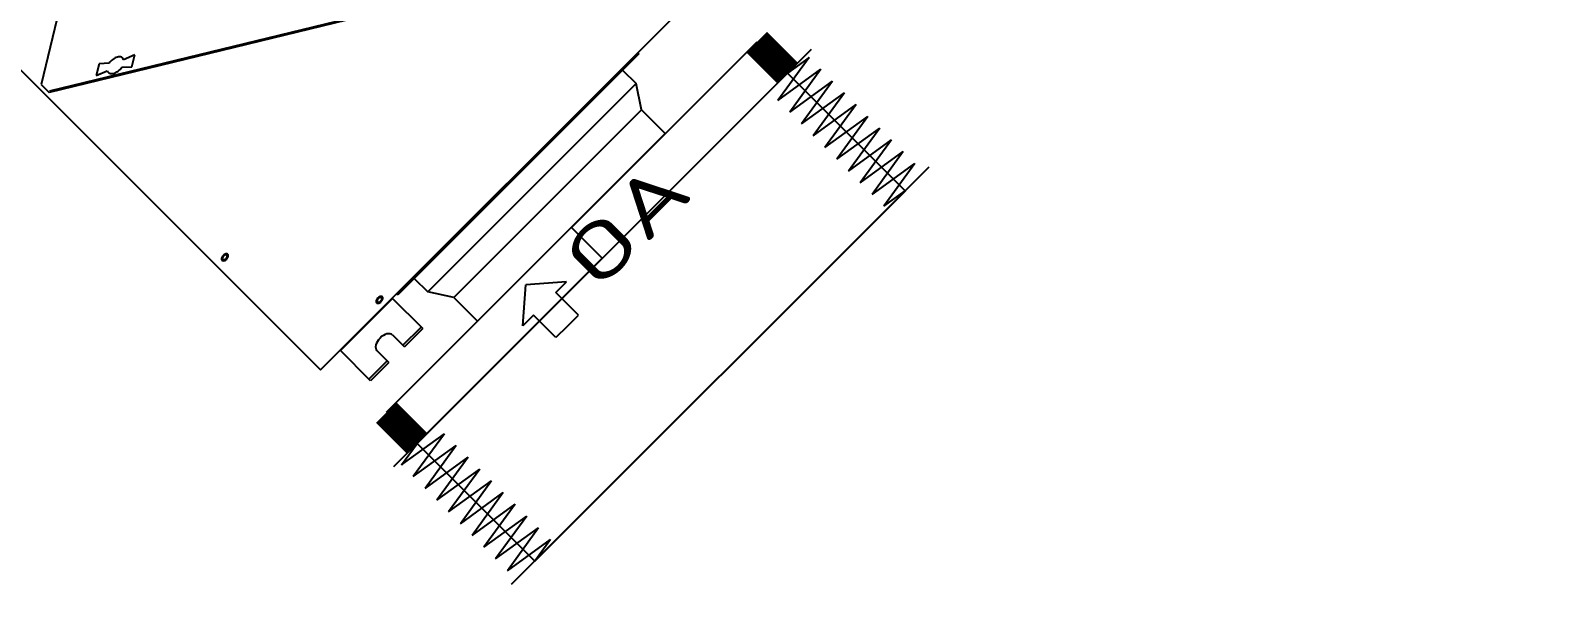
# Model space of a CAD drawing. Extents: x 815029915 to 815825525, y 579155098 to 579748855.
# Drawn here: x 815235505 to 815237344, y 579439717 to 579440407 of the extents above; entities that cross this region are included whole.
import ezdxf

# ---------------------------------------------------------------- set-up
doc = ezdxf.new("R2010")
doc.units = 0
doc.header["$LTSCALE"] = 100
doc.header["$MEASUREMENT"] = 0
doc.linetypes.add('CENTER2', pattern=[1.125, 0.75, -0.125, 0.125, -0.125])
for name, color, linetype in [('AXIS', 3, 'Continuous'), ('H-全热回收除霾新风机-设备', 7, 'Continuous'), ('H-通风-送风-中心线', 5, 'CENTER2'), ('H-通风-送风-法兰', 2, 'Continuous'), ('H-通风-送风-端线', 2, 'Continuous'), ('H-通风-送风-阀门', 7, 'Continuous'), ('H-通风-送风-风管', 4, 'Continuous')]:
    doc.layers.add(name, color=color, linetype=linetype)
doc.styles.add('_TCH_DIM_T3', font='SIMPLEX', dxfattribs={"width": 0.705882, "bigfont": 'GBCBIG'})
doc.styles.get("Standard").update_dxf_attribs({"font": 'gbenor.shx', "bigfont": 'gbcbig.shx'})
doc.dimstyles.new('_TCH_ARCH-100', dxfattribs={"dimscale": 100, "dimtxt": 2.975, "dimasz": 1, "dimexe": 2.5, "dimexo": 3, "dimgap": 1, "dimtad": 1, "dimdec": 0, "dimzin": 0, "dimdsep": 46, "dimtxsty": '_TCH_DIM_T3', "dimblk": 'ARCHTICK', "dimcen": 0.09, "dimclrt": 7, "dimazin": 2, "dimtfac": 1, "dimtdec": 0, "dimtix": 1, "dimtmove": 2, "dimatfit": 3, "dimfxl": 0, "dimtolj": 1, "dimtzin": 0, "dimarcsym": 0})

# ---------------------------------------------------------------- blocks, each defined once
blk = doc.blocks.new('_ArchTick')
at = {"color": 0, "linetype": 'ByBlock', "const_width": 0.4}
blk.add_lwpolyline([(-0.5, -0.5), (0.5, 0.5)], dxfattribs=at)
blk = doc.blocks.new('*D244')
at = {"layer": 'AXIS', "color": 0, "lineweight": -2, "transparency": 16777216}
for p, q in [((815249559.1, 579446438.2), (815251857.2, 579444140.1)), ((815236760.5, 579429396.9), (815251680.5, 579444316.9)), ((815234639.2, 579431518.2), (815236937.3, 579429220.2))]:
    blk.add_line(p, q, dxfattribs=at)
at = {"layer": 'Defpoints', "color": 0, "transparency": 16777216}
for p in [(815249347, 579446650.3), (815251680.5, 579444316.9), (815234427.1, 579431730.4)]:
    blk.add_point(p, dxfattribs=at)
at = {"layer": 'AXIS', "color": 0, "lineweight": -2, "transparency": 16777216, "xscale": 100, "yscale": 100, "zscale": 100}
for p, rotation in [((815251680.5, 579444316.9), 44.99999999977111), ((815236760.5, 579429396.9), 224.9999999997711)]:
    blk.add_blockref('_ArchTick', p, dxfattribs=dict(at, rotation=rotation))
at = {"layer": 'AXIS', "color": 7, "transparency": 16777216, "insert": (815244044.6, 579437032.8), "char_height": 297.5, "attachment_point": 5, "rotation": 45, "style": '_TCH_DIM_T3'}
blk.add_mtext('\\A1;21100', dxfattribs=at)
blk = doc.blocks.new('00000031Body')
for p, q in [((-237.5, 550), (-250, 500)), ((-237.5, 550), (-212.5, 450)), ((-212.5, 450), (-187.5, 550)), ((-187.5, 550), (-162.5, 450)), ((-162.5, 450), (-137.5, 550)), ((-137.5, 550), (-112.5, 450)), ((-112.5, 450), (-87.5, 550)), ((-87.5, 550), (-62.5, 450)), ((-62.5, 450), (-37.5, 550)), ((-37.5, 550), (-12.5, 450)), ((-12.5, 450), (12.5, 550)), ((12.5, 550), (37.5, 450)), ((37.5, 450), (62.5, 550)), ((62.5, 550), (87.5, 450)), ((87.5, 450), (112.5, 550)), ((112.5, 550), (137.5, 450)), ((137.5, 450), (162.5, 550)), ((162.5, 550), (187.5, 450)), ((187.5, 450), (212.5, 550)), ((212.5, 550), (237.5, 450)), ((-250, 500), (250, 500)), ((237.5, 450), (250, 500)), ((250, -500), (250, 500)), ((-237.5, -550), (-212.5, -450)), ((-212.5, -450), (-187.5, -550)), ((-187.5, -550), (-162.5, -450)), ((-162.5, -450), (-137.5, -550)), ((-137.5, -550), (-112.5, -450)), ((-112.5, -450), (-87.5, -550)), ((-87.5, -550), (-62.5, -450)), ((-62.5, -450), (-37.5, -550)), ((-37.5, -550), (-12.5, -450)), ((-12.5, -450), (12.5, -550)), ((12.5, -550), (37.5, -450)), ((37.5, -450), (62.5, -550)), ((62.5, -550), (87.5, -450)), ((87.5, -450), (112.5, -550)), ((112.5, -550), (137.5, -450)), ((137.5, -450), (162.5, -550)), ((162.5, -550), (187.5, -450)), ((187.5, -450), (212.5, -550)), ((212.5, -550), (237.5, -450)), ((237.5, -450), (250, -500)), ((-237.5, -550), (-250, -500))]:
    blk.add_line(p, q)
at = {"color": 0, "linetype": 'ByBlock', "lineweight": -2}
for p, q in [((-250, -500), (-250, 500)), ((250, -500), (250, 500)), ((-250, -500), (250, -500))]:
    blk.add_line(p, q, dxfattribs=at)

msp = doc.modelspace()

# ---------------------------------------------------------------- linework, layer by layer
at = {"layer": 'H-全热回收除霾新风机-设备'}
for p, q in [((815235854.1, 579439999.3), (815237266, 579441411.2)), ((815235854.1, 579439999.3), (815237266, 579441411.2)), ((815235106.9, 579440746.5), (815235854.1, 579439999.3)), ((815235106.9, 579440746.5), (815235854.1, 579439999.3)), ((815236178.1, 579440491.4), (815235527.6, 579440332.7)), ((815236178.1, 579440491.4), (815235527.6, 579440332.7)), ((815236178.5, 579440493.2), (815235528, 579440334.5)), ((815236178.5, 579440493.2), (815235528, 579440334.5)), ((815235540, 579440432.3), (815235518.1, 579440342.3)), ((815235540, 579440432.3), (815235518.1, 579440342.3)), ((815235587.9, 579440367.5), (815235584.4, 579440353.3)), ((815235587.9, 579440367.5), (815235584.4, 579440353.3)), ((815235599.9, 579440368), (815235587.9, 579440367.5)), ((815235599.9, 579440368), (815235587.9, 579440367.5)), ((815235600.9, 579440369.3), (815235599.9, 579440368)), ((815235600.9, 579440369.3), (815235599.9, 579440368)), ((815235601.9, 579440370.5), (815235600.9, 579440369.3)), ((815235601.9, 579440370.5), (815235600.9, 579440369.3)), ((815235603.2, 579440371.7), (815235601.9, 579440370.5)), ((815235603.2, 579440371.7), (815235601.9, 579440370.5)), ((815235604.4, 579440372.7), (815235603.2, 579440371.7)), ((815235604.4, 579440372.7), (815235603.2, 579440371.7)), ((815235605.8, 579440373.6), (815235604.4, 579440372.7)), ((815235605.8, 579440373.6), (815235604.4, 579440372.7)), ((815235607.2, 579440374.4), (815235605.8, 579440373.6)), ((815235607.2, 579440374.4), (815235605.8, 579440373.6)), ((815235608.5, 579440375), (815235607.2, 579440374.4)), ((815235608.5, 579440375), (815235607.2, 579440374.4)), ((815235609.9, 579440375.4), (815235608.5, 579440375)), ((815235609.9, 579440375.4), (815235608.5, 579440375)), ((815235611.2, 579440375.7), (815235609.9, 579440375.4)), ((815235611.2, 579440375.7), (815235609.9, 579440375.4)), ((815235612.5, 579440375.7), (815235611.2, 579440375.7)), ((815235612.5, 579440375.7), (815235611.2, 579440375.7)), ((815235613.6, 579440375.6), (815235612.5, 579440375.7)), ((815235613.6, 579440375.6), (815235612.5, 579440375.7)), ((815235614.7, 579440375.2), (815235613.6, 579440375.6)), ((815235614.7, 579440375.2), (815235613.6, 579440375.6)), ((815235615.6, 579440374.7), (815235614.7, 579440375.2)), ((815235615.6, 579440374.7), (815235614.7, 579440375.2)), ((815235616.3, 579440374), (815235615.6, 579440374.7)), ((815235616.3, 579440374), (815235615.6, 579440374.7)), ((815235616.9, 579440373.2), (815235616.3, 579440374)), ((815235616.9, 579440373.2), (815235616.3, 579440374)), ((815235617.3, 579440372.2), (815235616.9, 579440373.2)), ((815235617.3, 579440372.2), (815235616.9, 579440373.2)), ((815235630.6, 579440378), (815235617.3, 579440372.2)), ((815235630.6, 579440378), (815235617.3, 579440372.2)), ((815235627.1, 579440363.7), (815235630.6, 579440378)), ((815235627.1, 579440363.7), (815235630.6, 579440378)), ((815236236.9, 579440379.2), (815235947.1, 579440089.5)), ((815236236.9, 579440379.2), (815235947.1, 579440089.5)), ((815236235.5, 579440380.7), (815236236.9, 579440379.2)), ((815236235.5, 579440380.7), (815236236.9, 579440379.2)), ((815235584.4, 579440353.3), (815235597.7, 579440359.1)), ((815235584.4, 579440353.3), (815235597.7, 579440359.1)), ((815235597.7, 579440359.1), (815235598.1, 579440358.1)), ((815235597.7, 579440359.1), (815235598.1, 579440358.1)), ((815235598.1, 579440358.1), (815235598.7, 579440357.2)), ((815235598.1, 579440358.1), (815235598.7, 579440357.2)), ((815235598.7, 579440357.2), (815235599.5, 579440356.5)), ((815235598.7, 579440357.2), (815235599.5, 579440356.5)), ((815235599.5, 579440356.5), (815235600.4, 579440356)), ((815235599.5, 579440356.5), (815235600.4, 579440356)), ((815235600.4, 579440356), (815235601.4, 579440355.7)), ((815235600.4, 579440356), (815235601.4, 579440355.7)), ((815235601.4, 579440355.7), (815235602.6, 579440355.6)), ((815235601.4, 579440355.7), (815235602.6, 579440355.6)), ((815235602.6, 579440355.6), (815235603.8, 579440355.6)), ((815235602.6, 579440355.6), (815235603.8, 579440355.6)), ((815235603.8, 579440355.6), (815235605.1, 579440355.8)), ((815235603.8, 579440355.6), (815235605.1, 579440355.8)), ((815235605.1, 579440355.8), (815235606.5, 579440356.3)), ((815235605.1, 579440355.8), (815235606.5, 579440356.3)), ((815235606.5, 579440356.3), (815235607.9, 579440356.9)), ((815235606.5, 579440356.3), (815235607.9, 579440356.9)), ((815235607.9, 579440356.9), (815235609.2, 579440357.6)), ((815235607.9, 579440356.9), (815235609.2, 579440357.6)), ((815235609.2, 579440357.6), (815235610.6, 579440358.5)), ((815235609.2, 579440357.6), (815235610.6, 579440358.5)), ((815235610.6, 579440358.5), (815235611.9, 579440359.6)), ((815235610.6, 579440358.5), (815235611.9, 579440359.6)), ((815235611.9, 579440359.6), (815235613.1, 579440360.7)), ((815235611.9, 579440359.6), (815235613.1, 579440360.7)), ((815235613.1, 579440360.7), (815235614.2, 579440362)), ((815235613.1, 579440360.7), (815235614.2, 579440362)), ((815235614.2, 579440362), (815235615.2, 579440363.3)), ((815235614.2, 579440362), (815235615.2, 579440363.3)), ((815235615.2, 579440363.3), (815235627.1, 579440363.7)), ((815235615.2, 579440363.3), (815235627.1, 579440363.7)), ((815236217.3, 579440359.7), (815236233.5, 579440343.5)), ((815236217.3, 579440359.7), (815236233.5, 579440343.5)), ((815235518.1, 579440342.3), (815235527.6, 579440332.7)), ((815235518.1, 579440342.3), (815235527.6, 579440332.7)), ((815235527.6, 579440332.7), (815235528, 579440334.5)), ((815235527.6, 579440332.7), (815235528, 579440334.5)), ((815236233.5, 579440343.5), (815235982.9, 579440092.9)), ((815236233.5, 579440343.5), (815235982.9, 579440092.9)), ((815236240, 579440311.9), (815236233.5, 579440343.5)), ((815236240, 579440311.9), (815236233.5, 579440343.5)), ((815236240, 579440311.9), (815236014.5, 579440086.4)), ((815236240, 579440311.9), (815236014.5, 579440086.4)), ((815236240, 579440311.9), (815236268.6, 579440283.4)), ((815236240, 579440311.9), (815236268.6, 579440283.4)), ((815236268.6, 579440283.4), (815236043, 579440057.8)), ((815236268.6, 579440283.4), (815236043, 579440057.8)), ((815235735.1, 579440133.7), (815235735, 579440132.9)), ((815235735.1, 579440133.7), (815235735, 579440132.9)), ((815235735, 579440132.9), (815235735, 579440132.2)), ((815235735, 579440132.9), (815235735, 579440132.2)), ((815235735, 579440132.2), (815235735.2, 579440131.6)), ((815235735, 579440132.2), (815235735.2, 579440131.6)), ((815235735.4, 579440134.5), (815235735.1, 579440133.7)), ((815235735.4, 579440134.5), (815235735.1, 579440133.7)), ((815235735.2, 579440131.6), (815235735.6, 579440131.1)), ((815235735.2, 579440131.6), (815235735.6, 579440131.1)), ((815235735.8, 579440135.3), (815235735.4, 579440134.5)), ((815235735.8, 579440135.3), (815235735.4, 579440134.5)), ((815235735.6, 579440131.1), (815235736.1, 579440130.8)), ((815235735.6, 579440131.1), (815235736.1, 579440130.8)), ((815235736.3, 579440136.1), (815235735.8, 579440135.3)), ((815235736.3, 579440136.1), (815235735.8, 579440135.3)), ((815235736.1, 579440130.8), (815235736.7, 579440130.6)), ((815235736.1, 579440130.8), (815235736.7, 579440130.6)), ((815235736.3, 579440134), (815235736.2, 579440133.4)), ((815235736.3, 579440134), (815235736.2, 579440133.4)), ((815235736.2, 579440133.4), (815235736.2, 579440132.9)), ((815235736.2, 579440133.4), (815235736.2, 579440132.9)), ((815235736.2, 579440132.9), (815235736.4, 579440132.5)), ((815235736.2, 579440132.9), (815235736.4, 579440132.5)), ((815235737, 579440136.8), (815235736.3, 579440136.1)), ((815235737, 579440136.8), (815235736.3, 579440136.1)), ((815235736.5, 579440134.5), (815235736.3, 579440134)), ((815235736.5, 579440134.5), (815235736.3, 579440134)), ((815235736.4, 579440132.5), (815235736.6, 579440132.2)), ((815235736.4, 579440132.5), (815235736.6, 579440132.2)), ((815235736.7, 579440135.1), (815235736.5, 579440134.5)), ((815235736.7, 579440135.1), (815235736.5, 579440134.5)), ((815235736.6, 579440132.2), (815235737, 579440131.9)), ((815235736.6, 579440132.2), (815235737, 579440131.9)), ((815235737.1, 579440135.7), (815235736.7, 579440135.1)), ((815235737.1, 579440135.7), (815235736.7, 579440135.1)), ((815235736.7, 579440130.6), (815235737.4, 579440130.5)), ((815235736.7, 579440130.6), (815235737.4, 579440130.5)), ((815235737.7, 579440137.5), (815235737, 579440136.8)), ((815235737.7, 579440137.5), (815235737, 579440136.8)), ((815235737, 579440131.9), (815235737.4, 579440131.8)), ((815235737, 579440131.9), (815235737.4, 579440131.8)), ((815235737.6, 579440136.2), (815235737.1, 579440135.7)), ((815235737.6, 579440136.2), (815235737.1, 579440135.7)), ((815235737.4, 579440131.8), (815235737.9, 579440131.7)), ((815235737.4, 579440131.8), (815235737.9, 579440131.7)), ((815235737.4, 579440130.5), (815235738.1, 579440130.7)), ((815235737.4, 579440130.5), (815235738.1, 579440130.7)), ((815235738.1, 579440136.7), (815235737.6, 579440136.2)), ((815235738.1, 579440136.7), (815235737.6, 579440136.2)), ((815235738.5, 579440138), (815235737.7, 579440137.5)), ((815235738.5, 579440138), (815235737.7, 579440137.5)), ((815235737.9, 579440131.7), (815235738.4, 579440131.8)), ((815235737.9, 579440131.7), (815235738.4, 579440131.8)), ((815235738.7, 579440137), (815235738.1, 579440136.7)), ((815235738.7, 579440137), (815235738.1, 579440136.7)), ((815235738.1, 579440130.7), (815235738.9, 579440130.9)), ((815235738.1, 579440130.7), (815235738.9, 579440130.9)), ((815235738.4, 579440131.8), (815235739, 579440132)), ((815235738.4, 579440131.8), (815235739, 579440132)), ((815235739.3, 579440138.4), (815235738.5, 579440138)), ((815235739.3, 579440138.4), (815235738.5, 579440138)), ((815235739.2, 579440137.3), (815235738.7, 579440137)), ((815235739.2, 579440137.3), (815235738.7, 579440137)), ((815235738.9, 579440130.9), (815235739.7, 579440131.3)), ((815235738.9, 579440130.9), (815235739.7, 579440131.3)), ((815235739, 579440132), (815235739.6, 579440132.3)), ((815235739, 579440132), (815235739.6, 579440132.3)), ((815235739.8, 579440137.5), (815235739.2, 579440137.3)), ((815235739.8, 579440137.5), (815235739.2, 579440137.3)), ((815235740.1, 579440138.7), (815235739.3, 579440138.4)), ((815235740.1, 579440138.7), (815235739.3, 579440138.4)), ((815235739.6, 579440132.3), (815235740.1, 579440132.7)), ((815235739.6, 579440132.3), (815235740.1, 579440132.7)), ((815235739.7, 579440131.3), (815235740.5, 579440131.9)), ((815235739.7, 579440131.3), (815235740.5, 579440131.9)), ((815235740.3, 579440137.6), (815235739.8, 579440137.5)), ((815235740.3, 579440137.6), (815235739.8, 579440137.5)), ((815235740.9, 579440138.8), (815235740.1, 579440138.7)), ((815235740.9, 579440138.8), (815235740.1, 579440138.7)), ((815235740.1, 579440132.7), (815235740.6, 579440133.1)), ((815235740.1, 579440132.7), (815235740.6, 579440133.1)), ((815235740.8, 579440137.6), (815235740.3, 579440137.6)), ((815235740.8, 579440137.6), (815235740.3, 579440137.6)), ((815235740.5, 579440131.9), (815235741.3, 579440132.5)), ((815235740.5, 579440131.9), (815235741.3, 579440132.5)), ((815235740.6, 579440133.1), (815235741.1, 579440133.7)), ((815235740.6, 579440133.1), (815235741.1, 579440133.7)), ((815235741.3, 579440137.4), (815235740.8, 579440137.6)), ((815235741.3, 579440137.4), (815235740.8, 579440137.6)), ((815235741.5, 579440138.7), (815235740.9, 579440138.8)), ((815235741.5, 579440138.7), (815235740.9, 579440138.8)), ((815235741.1, 579440133.7), (815235741.5, 579440134.2)), ((815235741.1, 579440133.7), (815235741.5, 579440134.2)), ((815235741.6, 579440137.2), (815235741.3, 579440137.4)), ((815235741.6, 579440137.2), (815235741.3, 579440137.4)), ((815235741.3, 579440132.5), (815235741.9, 579440133.3)), ((815235741.3, 579440132.5), (815235741.9, 579440133.3)), ((815235742.1, 579440138.5), (815235741.5, 579440138.7)), ((815235742.1, 579440138.5), (815235741.5, 579440138.7)), ((815235741.5, 579440134.2), (815235741.8, 579440134.8)), ((815235741.5, 579440134.2), (815235741.8, 579440134.8)), ((815235741.9, 579440136.8), (815235741.6, 579440137.2)), ((815235741.9, 579440136.8), (815235741.6, 579440137.2)), ((815235741.8, 579440134.8), (815235742, 579440135.4)), ((815235741.8, 579440134.8), (815235742, 579440135.4)), ((815235742, 579440136.4), (815235741.9, 579440136.8)), ((815235742, 579440136.4), (815235741.9, 579440136.8)), ((815235741.9, 579440133.3), (815235742.4, 579440134)), ((815235741.9, 579440133.3), (815235742.4, 579440134)), ((815235742, 579440135.9), (815235742, 579440136.4)), ((815235742, 579440135.9), (815235742, 579440136.4)), ((815235742, 579440135.4), (815235742, 579440135.9)), ((815235742, 579440135.4), (815235742, 579440135.9)), ((815235742.6, 579440138.2), (815235742.1, 579440138.5)), ((815235742.6, 579440138.2), (815235742.1, 579440138.5)), ((815235742.4, 579440134), (815235742.9, 579440134.8)), ((815235742.4, 579440134), (815235742.9, 579440134.8)), ((815235743, 579440137.7), (815235742.6, 579440138.2)), ((815235743, 579440137.7), (815235742.6, 579440138.2)), ((815235742.9, 579440134.8), (815235743.1, 579440135.6)), ((815235742.9, 579440134.8), (815235743.1, 579440135.6)), ((815235743.2, 579440137.1), (815235743, 579440137.7)), ((815235743.2, 579440137.1), (815235743, 579440137.7)), ((815235743.1, 579440135.6), (815235743.2, 579440136.4)), ((815235743.1, 579440135.6), (815235743.2, 579440136.4)), ((815235743.2, 579440136.4), (815235743.2, 579440137.1)), ((815235743.2, 579440136.4), (815235743.2, 579440137.1)), ((815235945.7, 579440090.9), (815235947.1, 579440089.5)), ((815235945.7, 579440090.9), (815235947.1, 579440089.5)), ((815235966.7, 579440109.1), (815235982.9, 579440092.9)), ((815235966.7, 579440109.1), (815235982.9, 579440092.9)), ((815236014.5, 579440086.4), (815235982.9, 579440092.9)), ((815236014.5, 579440086.4), (815235982.9, 579440092.9)), ((815236097.3, 579440052.3), (815236100.8, 579440101.4)), ((815236097.3, 579440052.3), (815236100.8, 579440101.4)), ((815236149.9, 579440104.9), (815236100.8, 579440101.4)), ((815236149.9, 579440104.9), (815236100.8, 579440101.4)), ((815236137.1, 579440092.1), (815236149.9, 579440104.9)), ((815236137.1, 579440092.1), (815236149.9, 579440104.9)), ((815236164.2, 579440065), (815236137.1, 579440092.1)), ((815236164.2, 579440065), (815236137.1, 579440092.1)), ((815235878.1, 579440022.3), (815235940.7, 579440085)), ((815235878.1, 579440022.3), (815235940.7, 579440085)), ((815235921, 579440082.5), (815235920.8, 579440081.8)), ((815235921, 579440082.5), (815235920.8, 579440081.8)), ((815235920.8, 579440081.8), (815235920.9, 579440081.1)), ((815235920.8, 579440081.8), (815235920.9, 579440081.1)), ((815235920.9, 579440081.1), (815235921.1, 579440080.5)), ((815235920.9, 579440081.1), (815235921.1, 579440080.5)), ((815235921.2, 579440083.3), (815235921, 579440082.5)), ((815235921.2, 579440083.3), (815235921, 579440082.5)), ((815235921.1, 579440080.5), (815235921.4, 579440080)), ((815235921.1, 579440080.5), (815235921.4, 579440080)), ((815235921.6, 579440084.1), (815235921.2, 579440083.3)), ((815235921.6, 579440084.1), (815235921.2, 579440083.3)), ((815235921.4, 579440080), (815235921.9, 579440079.6)), ((815235921.4, 579440080), (815235921.9, 579440079.6)), ((815235922.2, 579440084.9), (815235921.6, 579440084.1)), ((815235922.2, 579440084.9), (815235921.6, 579440084.1)), ((815235921.9, 579440079.6), (815235922.5, 579440079.4)), ((815235921.9, 579440079.6), (815235922.5, 579440079.4)), ((815235922.1, 579440082.8), (815235922, 579440082.3)), ((815235922.1, 579440082.8), (815235922, 579440082.3)), ((815235922, 579440082.3), (815235922.1, 579440081.8)), ((815235922, 579440082.3), (815235922.1, 579440081.8)), ((815235922.3, 579440083.4), (815235922.1, 579440082.8)), ((815235922.3, 579440083.4), (815235922.1, 579440082.8)), ((815235922.1, 579440081.8), (815235922.2, 579440081.3)), ((815235922.1, 579440081.8), (815235922.2, 579440081.3)), ((815235922.8, 579440085.6), (815235922.2, 579440084.9)), ((815235922.8, 579440085.6), (815235922.2, 579440084.9)), ((815235922.2, 579440081.3), (815235922.5, 579440081)), ((815235922.2, 579440081.3), (815235922.5, 579440081)), ((815235922.6, 579440084), (815235922.3, 579440083.4)), ((815235922.6, 579440084), (815235922.3, 579440083.4)), ((815235922.5, 579440081), (815235922.8, 579440080.7)), ((815235922.5, 579440081), (815235922.8, 579440080.7)), ((815235922.5, 579440079.4), (815235923.2, 579440079.4)), ((815235922.5, 579440079.4), (815235923.2, 579440079.4)), ((815235923, 579440084.5), (815235922.6, 579440084)), ((815235923, 579440084.5), (815235922.6, 579440084)), ((815235923.6, 579440086.3), (815235922.8, 579440085.6)), ((815235923.6, 579440086.3), (815235922.8, 579440085.6)), ((815235922.8, 579440080.7), (815235923.2, 579440080.6)), ((815235922.8, 579440080.7), (815235923.2, 579440080.6)), ((815235923.4, 579440085), (815235923, 579440084.5)), ((815235923.4, 579440085), (815235923, 579440084.5)), ((815235923.2, 579440080.6), (815235923.7, 579440080.6)), ((815235923.2, 579440080.6), (815235923.7, 579440080.6)), ((815235923.2, 579440079.4), (815235924, 579440079.5)), ((815235923.2, 579440079.4), (815235924, 579440079.5)), ((815235924, 579440085.5), (815235923.4, 579440085)), ((815235924, 579440085.5), (815235923.4, 579440085)), ((815235924.3, 579440086.8), (815235923.6, 579440086.3)), ((815235924.3, 579440086.8), (815235923.6, 579440086.3)), ((815235923.7, 579440080.6), (815235924.3, 579440080.7)), ((815235923.7, 579440080.6), (815235924.3, 579440080.7)), ((815235924.5, 579440085.9), (815235924, 579440085.5)), ((815235924.5, 579440085.9), (815235924, 579440085.5)), ((815235924, 579440079.5), (815235924.8, 579440079.8)), ((815235924, 579440079.5), (815235924.8, 579440079.8)), ((815235925.1, 579440087.2), (815235924.3, 579440086.8)), ((815235925.1, 579440087.2), (815235924.3, 579440086.8)), ((815235924.3, 579440080.7), (815235924.8, 579440080.8)), ((815235924.3, 579440080.7), (815235924.8, 579440080.8)), ((815235925.1, 579440086.2), (815235924.5, 579440085.9)), ((815235925.1, 579440086.2), (815235924.5, 579440085.9)), ((815235924.8, 579440080.8), (815235925.4, 579440081.1)), ((815235924.8, 579440080.8), (815235925.4, 579440081.1)), ((815235924.8, 579440079.8), (815235925.6, 579440080.2)), ((815235924.8, 579440079.8), (815235925.6, 579440080.2)), ((815235925.9, 579440087.5), (815235925.1, 579440087.2)), ((815235925.9, 579440087.5), (815235925.1, 579440087.2)), ((815235925.7, 579440086.4), (815235925.1, 579440086.2)), ((815235925.7, 579440086.4), (815235925.1, 579440086.2)), ((815235925.4, 579440081.1), (815235926, 579440081.5)), ((815235925.4, 579440081.1), (815235926, 579440081.5)), ((815235925.6, 579440080.2), (815235926.4, 579440080.7)), ((815235925.6, 579440080.2), (815235926.4, 579440080.7)), ((815235926.2, 579440086.4), (815235925.7, 579440086.4)), ((815235926.2, 579440086.4), (815235925.7, 579440086.4)), ((815235926.7, 579440087.6), (815235925.9, 579440087.5)), ((815235926.7, 579440087.6), (815235925.9, 579440087.5)), ((815235926, 579440081.5), (815235926.5, 579440082)), ((815235926, 579440081.5), (815235926.5, 579440082)), ((815235926.7, 579440086.4), (815235926.2, 579440086.4)), ((815235926.7, 579440086.4), (815235926.2, 579440086.4)), ((815235926.4, 579440080.7), (815235927.1, 579440081.4)), ((815235926.4, 579440080.7), (815235927.1, 579440081.4)), ((815235926.5, 579440082), (815235926.9, 579440082.5)), ((815235926.5, 579440082), (815235926.9, 579440082.5)), ((815235927.4, 579440087.6), (815235926.7, 579440087.6)), ((815235927.4, 579440087.6), (815235926.7, 579440087.6)), ((815235927.1, 579440086.3), (815235926.7, 579440086.4)), ((815235927.1, 579440086.3), (815235926.7, 579440086.4)), ((815235926.9, 579440082.5), (815235927.3, 579440083.1)), ((815235926.9, 579440082.5), (815235927.3, 579440083.1)), ((815235927.5, 579440086), (815235927.1, 579440086.3)), ((815235927.5, 579440086), (815235927.1, 579440086.3)), ((815235927.1, 579440081.4), (815235927.8, 579440082.1)), ((815235927.1, 579440081.4), (815235927.8, 579440082.1)), ((815235927.3, 579440083.1), (815235927.6, 579440083.6)), ((815235927.3, 579440083.1), (815235927.6, 579440083.6)), ((815235928, 579440087.4), (815235927.4, 579440087.6)), ((815235928, 579440087.4), (815235927.4, 579440087.6)), ((815235927.7, 579440085.7), (815235927.5, 579440086)), ((815235927.7, 579440085.7), (815235927.5, 579440086)), ((815235927.6, 579440083.6), (815235927.8, 579440084.2)), ((815235927.6, 579440083.6), (815235927.8, 579440084.2)), ((815235927.9, 579440085.2), (815235927.7, 579440085.7)), ((815235927.9, 579440085.2), (815235927.7, 579440085.7)), ((815235927.8, 579440084.2), (815235927.9, 579440084.7)), ((815235927.8, 579440084.2), (815235927.9, 579440084.7)), ((815235927.8, 579440082.1), (815235928.3, 579440082.9)), ((815235927.8, 579440082.1), (815235928.3, 579440082.9)), ((815235927.9, 579440084.7), (815235927.9, 579440085.2)), ((815235927.9, 579440084.7), (815235927.9, 579440085.2)), ((815235928.5, 579440087), (815235928, 579440087.4)), ((815235928.5, 579440087), (815235928, 579440087.4)), ((815235928.3, 579440082.9), (815235928.7, 579440083.7)), ((815235928.3, 579440082.9), (815235928.7, 579440083.7)), ((815235928.8, 579440086.5), (815235928.5, 579440087)), ((815235928.8, 579440086.5), (815235928.5, 579440087)), ((815235928.7, 579440083.7), (815235929, 579440084.5)), ((815235928.7, 579440083.7), (815235929, 579440084.5)), ((815235929, 579440085.9), (815235928.8, 579440086.5)), ((815235929, 579440085.9), (815235928.8, 579440086.5)), ((815235929.1, 579440085.2), (815235929, 579440085.9)), ((815235929.1, 579440085.2), (815235929, 579440085.9)), ((815235929, 579440084.5), (815235929.1, 579440085.2)), ((815235929, 579440084.5), (815235929.1, 579440085.2)), ((815235976.9, 579440048.8), (815235940.2, 579440085.5)), ((815235976.9, 579440048.8), (815235940.2, 579440085.5)), ((815236014.5, 579440086.4), (815236043, 579440057.8)), ((815236014.5, 579440086.4), (815236043, 579440057.8)), ((815236110.1, 579440065.1), (815236097.3, 579440052.3)), ((815236110.1, 579440065.1), (815236097.3, 579440052.3)), ((815236137.2, 579440038), (815236110.1, 579440065.1)), ((815236137.2, 579440038), (815236110.1, 579440065.1)), ((815236150.7, 579440051.5), (815236164.2, 579440065)), ((815236150.7, 579440051.5), (815236164.2, 579440065)), ((815235925.6, 579440037.5), (815235923.9, 579440035.5)), ((815235925.6, 579440037.5), (815235923.9, 579440035.5)), ((815235927.5, 579440039.2), (815235925.6, 579440037.5)), ((815235927.5, 579440039.2), (815235925.6, 579440037.5)), ((815235929.6, 579440040.6), (815235927.5, 579440039.2)), ((815235929.6, 579440040.6), (815235927.5, 579440039.2)), ((815235931.8, 579440041.7), (815235929.6, 579440040.6)), ((815235931.8, 579440041.7), (815235929.6, 579440040.6)), ((815235933.9, 579440042.4), (815235931.8, 579440041.7)), ((815235933.9, 579440042.4), (815235931.8, 579440041.7)), ((815235935.9, 579440042.7), (815235933.9, 579440042.4)), ((815235935.9, 579440042.7), (815235933.9, 579440042.4)), ((815235937.8, 579440042.6), (815235935.9, 579440042.7)), ((815235937.8, 579440042.6), (815235935.9, 579440042.7)), ((815235939.4, 579440042.1), (815235937.8, 579440042.6)), ((815235939.4, 579440042.1), (815235937.8, 579440042.6)), ((815235940.7, 579440041.2), (815235939.4, 579440042.1)), ((815235940.7, 579440041.2), (815235939.4, 579440042.1)), ((815235940.7, 579440041.2), (815235955, 579440026.9)), ((815235940.7, 579440041.2), (815235955, 579440026.9)), ((815235953.1, 579440028.8), (815235975, 579440050.7)), ((815235953.1, 579440028.8), (815235975, 579440050.7)), ((815235976.9, 579440048.8), (815235955, 579440026.9)), ((815235976.9, 579440048.8), (815235955, 579440026.9)), ((815236150.7, 579440051.5), (815236137.2, 579440038)), ((815236150.7, 579440051.5), (815236137.2, 579440038)), ((815235914.2, 579439986.2), (815235877.6, 579440022.8)), ((815235914.2, 579439986.2), (815235877.6, 579440022.8)), ((815235920.6, 579440029.2), (815235920.3, 579440027.1)), ((815235920.6, 579440029.2), (815235920.3, 579440027.1)), ((815235920.3, 579440027.1), (815235920.4, 579440025.3)), ((815235920.3, 579440027.1), (815235920.4, 579440025.3)), ((815235920.4, 579440025.3), (815235921, 579440023.7)), ((815235920.4, 579440025.3), (815235921, 579440023.7)), ((815235921.3, 579440031.3), (815235920.6, 579440029.2)), ((815235921.3, 579440031.3), (815235920.6, 579440029.2)), ((815235921, 579440023.7), (815235921.9, 579440022.4)), ((815235921, 579440023.7), (815235921.9, 579440022.4)), ((815235922.4, 579440033.4), (815235921.3, 579440031.3)), ((815235922.4, 579440033.4), (815235921.3, 579440031.3)), ((815235936.2, 579440008.1), (815235921.9, 579440022.4)), ((815235936.2, 579440008.1), (815235921.9, 579440022.4)), ((815235923.9, 579440035.5), (815235922.4, 579440033.4)), ((815235923.9, 579440035.5), (815235922.4, 579440033.4)), ((815235912.3, 579439988.1), (815235934.3, 579440010)), ((815235912.3, 579439988.1), (815235934.3, 579440010)), ((815235936.2, 579440008.1), (815235914.2, 579439986.2)), ((815235936.2, 579440008.1), (815235914.2, 579439986.2))]:
    msp.add_line(p, q, dxfattribs=at)
at = {"layer": 'H-通风-送风-中心线'}
msp.add_line((815236155.8, 579440170.6), (815236192.8, 579440133.6), dxfattribs=at)
at = {"layer": 'H-通风-送风-法兰'}
for p, q in [((815236443.9, 579440384.5), (815235941.9, 579439882.5)), ((815236585.5, 579440243), (815236083.4, 579439740.9))]:
    msp.add_line(p, q, dxfattribs=at)
at = {"layer": 'H-通风-送风-端线'}
for p, q in [((815236378.5, 579440393.3), (815235933.1, 579439947.9)), ((815235970.1, 579439910.8), (815236415.6, 579440356.3)), ((815236415.7, 579440356.2), (815235970.2, 579439910.7)), ((815236557.1, 579440214.7), (815236111.7, 579439769.3)), ((815236557.3, 579440214.6), (815236111.8, 579439769.1))]:
    msp.add_line(p, q, dxfattribs=at)
at = {"layer": 'H-通风-送风-风管', "const_width": 35}
for points in [[(815236415.6, 579440356.3), (815236378.5, 579440393.3)], [(815235933.1, 579439947.9), (815235970.1, 579439910.8)]]:
    msp.add_lwpolyline(points, dxfattribs=at)

# ---------------------------------------------------------------- block references
at = {"layer": 'H-通风-送风-阀门', "xscale": 0.4, "yscale": 0.63, "rotation": 315.000000005308}
msp.add_blockref('00000031Body', (815236263.7, 579440062.7), dxfattribs=at)

# ---------------------------------------------------------------- texts
at = {"oblique": 0, "width": 1.645309}
msp.add_text('OA', height=67.31, rotation=45, dxfattribs=at).set_placement((815236187.3, 579440091.9))

# ---------------------------------------------------------------- dimensions: what is measured, and where the dimension line sits
at = {"layer": 'AXIS'}
dim = msp.add_aligned_dim(p1=(815234427.1, 579431730.4), p2=(815249347, 579446650.3), distance=-3300, dimstyle='_TCH_ARCH-100', dxfattribs=at)
dim.commit()
dim.dimension.update_dxf_attribs({"geometry": '*D244', "text_midpoint": (815244044.6, 579437032.8)})

doc.saveas('drawing.dxf')
